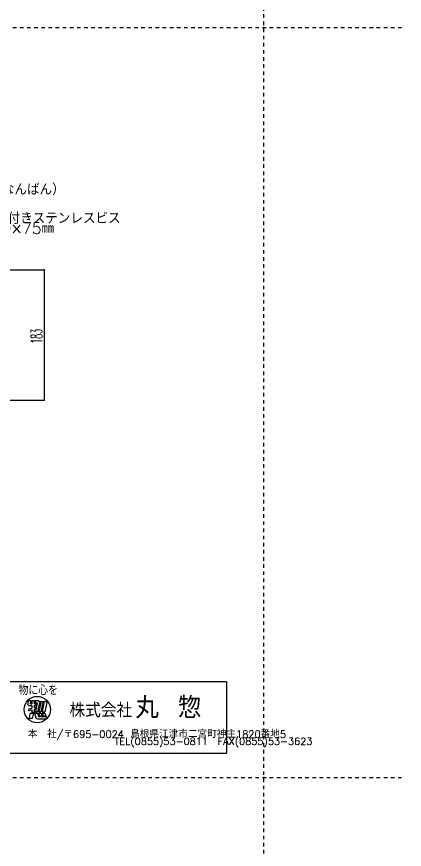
# Model space of a CAD drawing. Extents: x -1727 to 4652, y -2317 to 2357.
# Drawn here: x 4109 to 4652, y -1151 to 15 of the extents above; entities that cross this region are included whole.
import ezdxf

# ---------------------------------------------------------------- set-up
doc = ezdxf.new("R2010")
doc.units = 0
doc.header["$LTSCALE"] = 5
doc.linetypes.add('DOT', pattern=[2, 1, -1])
for name, color, linetype in [('0-0', 7, 'CONTINUOUS'), ('0-2', 7, 'CONTINUOUS'), ('0-3', 7, 'CONTINUOUS'), ('0-A', 7, 'CONTINUOUS')]:
    doc.layers.add(name, color=color, linetype=linetype)
doc.styles.get("Standard").update_dxf_attribs({"font": 'txt.shx', "bigfont": 'extfont.shx'})

msp = doc.modelspace()

# ---------------------------------------------------------------- linework, layer by layer
at = {"layer": '0-0', "color": 7, "linetype": 'CONTINUOUS'}
for p, q in [((4402.5819, -916.028), (3802.5819, -916.028)), ((4402.5819, -916.028), (4402.5819, -1016.028)), ((4124.2806, -948.0656), (4125.7584, -942.2497)), ((4125.7584, -942.2497), (4129.1022, -942.2497)), ((4128.1184, -947.0859), (4129.1022, -942.2497)), ((4129.9359, -942.2497), (4129.9359, -947.0859)), ((4129.9359, -942.2497), (4133.7971, -942.2497)), ((4133.7971, -947.0859), (4133.7971, -942.2497)), ((4135.1617, -942.1113), (4134.43, -945.7079)), ((4135.1617, -942.1113), (4139.3891, -942.1113)), ((4139.3891, -942.1113), (4139.0489, -943.7838)), ((4139.0489, -943.7838), (4150.1996, -943.7838)), ((4124.2806, -948.0656), (4125.5764, -949.348)), ((4125.2294, -954.3093), (4129.9359, -953.1077)), ((4125.2294, -954.3093), (4125.2294, -956.4951)), ((4125.2294, -956.4951), (4129.9359, -955.2935)), ((4125.5764, -949.348), (4129.9359, -949.348)), ((4128.1184, -947.0859), (4129.9359, -947.0859)), ((4129.9359, -949.348), (4129.9359, -953.1077)), ((4129.9359, -955.2935), (4129.9359, -958.8301)), ((4133.7971, -947.0859), (4135.6129, -947.0859)), ((4133.7971, -952.1218), (4133.7971, -949.348)), ((4133.7971, -949.348), (4135.6129, -949.348)), ((4133.7971, -952.1218), (4135.3803, -951.7176)), ((4133.7971, -954.3076), (4135.0562, -953.9862)), ((4133.7971, -958.7521), (4133.7971, -954.3076)), ((4134.43, -945.7079), (4137.4886, -945.7079)), ((4137.4886, -945.7079), (4134.9167, -958.35)), ((4135.3803, -951.7176), (4135.0562, -953.9862)), ((4135.6129, -947.0859), (4135.6129, -949.348)), ((4140.5618, -945.7079), (4137.9899, -958.35)), ((4142.2468, -945.7079), (4139.6749, -958.35)), ((4140.5618, -945.7079), (4142.2468, -945.7079)), ((4145.0933, -945.7079), (4142.5214, -958.35)), ((4146.7942, -945.7079), (4144.2223, -958.35)), ((4145.0933, -945.7079), (4146.7942, -945.7079)), ((4150.8409, -944.8674), (4148.098, -958.35)), ((4127.5487, -959.8528), (4125.7144, -967.592)), ((4130.1243, -967.592), (4125.7144, -967.592)), ((4127.5487, -959.8528), (4131.9586, -959.8528)), ((4129.7019, -958.7521), (4133.7971, -958.7521)), ((4131.9586, -959.8528), (4130.1243, -967.592)), ((4133.4903, -959.8528), (4135.4026, -966.548)), ((4133.4903, -959.8528), (4137.5883, -959.8528)), ((4134.9167, -958.35), (4137.9899, -958.35)), ((4137.5883, -959.8528), (4139.0651, -964.5683)), ((4139.0651, -964.5683), (4150.0771, -964.5683)), ((4139.1523, -959.8528), (4140.415, -963.8843)), ((4139.1523, -959.8528), (4142.739, -959.8528)), ((4139.6749, -958.35), (4142.5214, -958.35)), ((4140.415, -963.8843), (4144.0016, -963.8843)), ((4142.739, -959.8528), (4144.0016, -963.8843)), ((4144.2223, -958.35), (4148.098, -958.35)), ((4144.5226, -959.8528), (4145.7852, -963.8843)), ((4144.5226, -959.8528), (4147.9693, -959.8528)), ((4145.7852, -963.8843), (4149.2319, -963.8843)), ((4147.9693, -959.8528), (4149.2319, -963.8843)), ((4150.0771, -964.5683), (4150.4155, -967.7719)), ((4138.0539, -967.7719), (4150.4155, -967.7719)), ((3802.5819, -1016.028), (4402.5819, -1016.028))]:
    msp.add_line(p, q, dxfattribs=at)
msp.add_circle((4137.437, -954.9727), 18.4473, dxfattribs=at)
for centre, radius, start, end in [((4149.3073, -945.0434), 1.5436, 6.5455, 54.6882), ((4137.7044, -965.0454), 2.7488, 213.1353, 277.3045)]:
    msp.add_arc(centre, radius, start, end, dxfattribs=at)
at = {"layer": '0-2', "color": 7}
for p in [(4455, 0), (4455, 0), (4455, -1050)]:
    msp.add_point(p, dxfattribs=at)
at = {"layer": '0-3', "color": 7, "linetype": 'CONTINUOUS'}
for p, q in [((4039.4904, -339.3496), (4146.9534, -339.3496)), ((4146.9534, -339.3496), (4146.9534, -521.932)), ((4039.4904, -521.932), (4146.9534, -521.932))]:
    msp.add_line(p, q, dxfattribs=at)
at = {"layer": '0-3', "color": 7}
for p in [(4146.9534, -339.3496), (4146.9534, -521.932)]:
    msp.add_point(p, dxfattribs=at)
at = {"layer": '0-A', "color": 7, "linetype": 'DOT'}
for p, q in [((4455, -2316.5581), (4455, 2352.946)), ((-1726.8095, 0), (4652.0253, 0)), ((-1726.8095, -1050), (4652.0253, -1050))]:
    msp.add_line(p, q, dxfattribs=at)

# ---------------------------------------------------------------- texts
at = {"layer": '0-0', "color": 7}
for s, height, p in [('物に心を', 12.5, (4111.2688, -934.5758)), ('株式会社', 20, (4182.5109, -965.9267)), ('丸 惣', 30, (4274.8322, -967.389)), ('本\u3000社/〒695-0024 島根県江津市二宮町神主1820番地5  ', 10, (4124.2036, -994.4826)), ('\u3000\u3000\u3000\u3000\u3000\u3000\u3000\u3000\u3000TEL(0855)53-0811\u3000FAX(0855)53-3623', 10, (4124.2036, -1004.4826))]:
    msp.add_text(s, height=height, dxfattribs=at).set_placement(p)
at = {"layer": '0-3', "color": 7}
for s, p in [('シルガード（なんばん）', (3982.2655, -234.6993)), ('パッキン付きステンレスビス', (4025.4771, -274.9469)), ('φ4.0×75㎜', (4051.6322, -289.0053))]:
    msp.add_text(s, height=16, dxfattribs=at).set_placement(p)
at = {"layer": '0-3', "color": 7, "width": 0.5}
msp.add_text('183', height=16, rotation=90, dxfattribs=at).set_placement((4144.4534, -442.6408))

doc.saveas('drawing.dxf')
